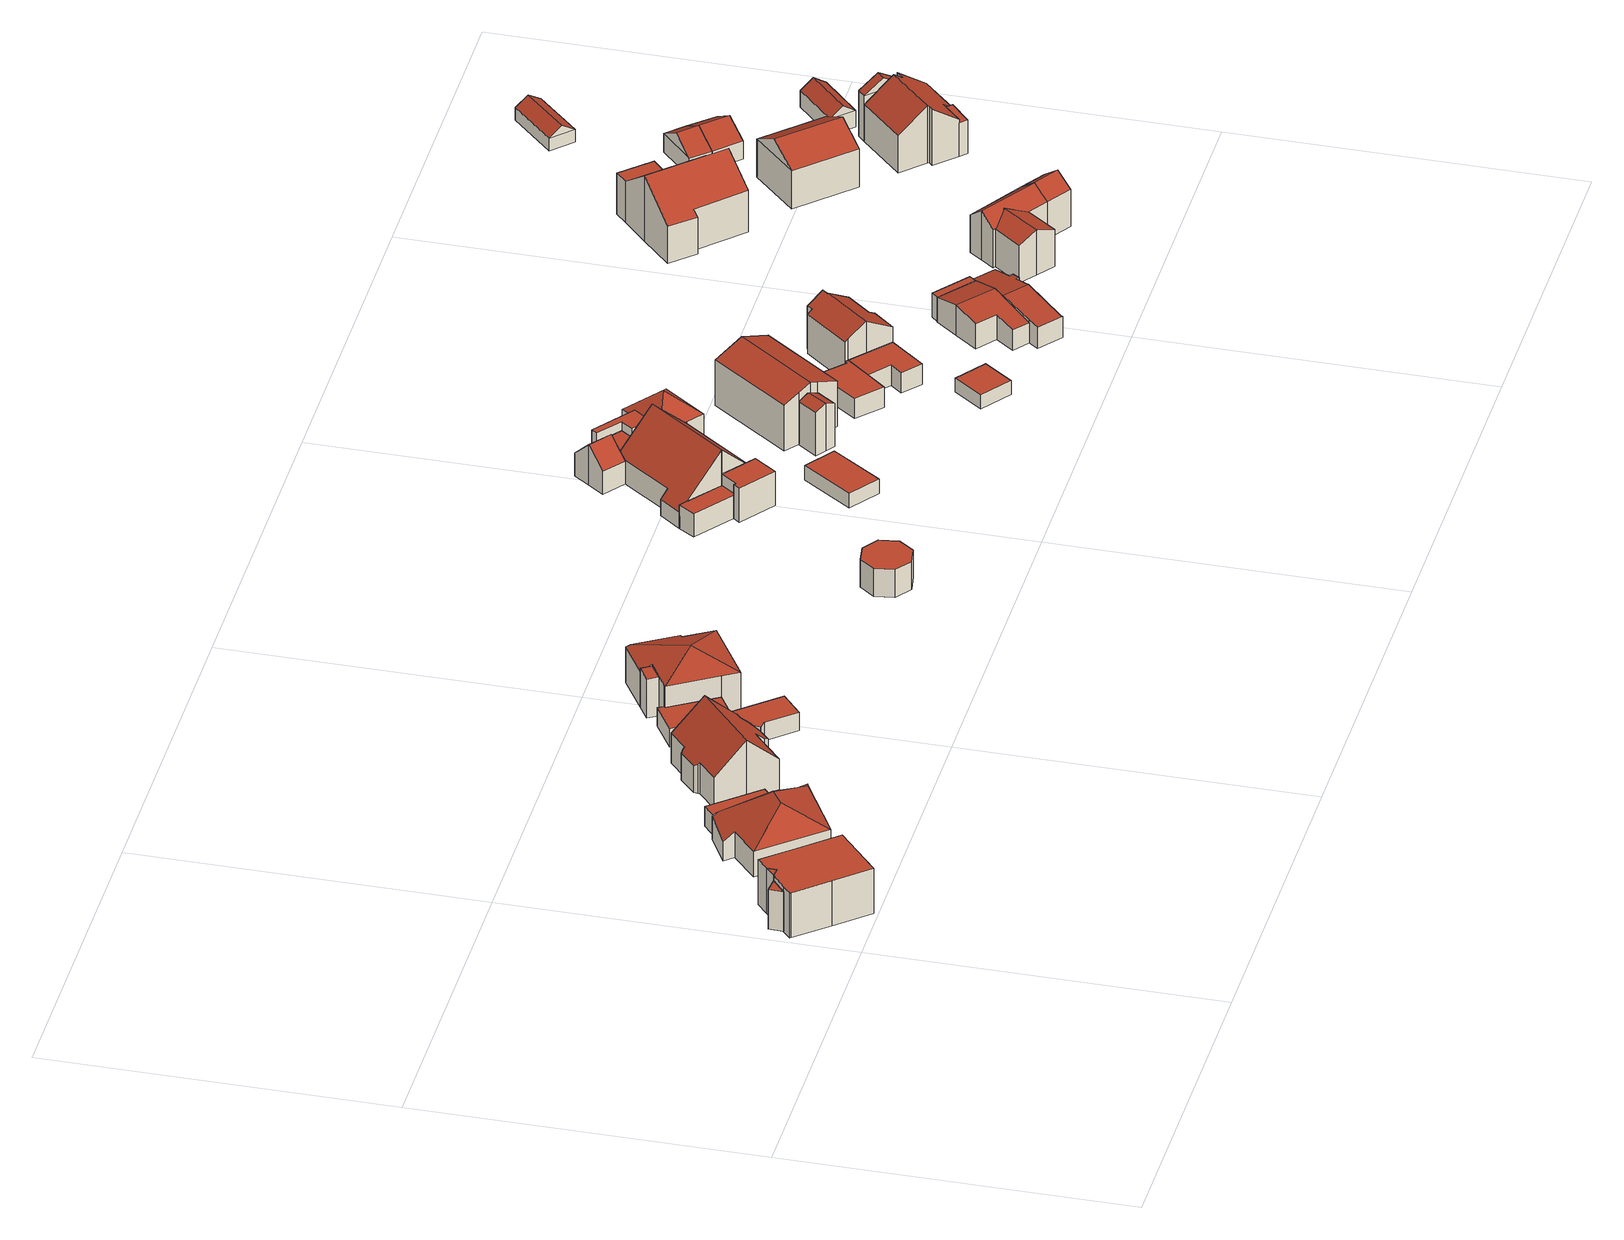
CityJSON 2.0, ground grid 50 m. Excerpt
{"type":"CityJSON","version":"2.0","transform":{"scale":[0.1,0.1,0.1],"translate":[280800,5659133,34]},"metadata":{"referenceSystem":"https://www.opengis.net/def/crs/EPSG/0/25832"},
"CityObjects":{
"building1":{"type":"Building","attributes":{"Geometrietyp2DReferenz":"3000","Gemeindeschluessel":"05370024","function":"31001_1010","roofType":"1000","measuredHeight":6.17,"storeysAboveGround":1},"address":[{"country":"Germany","locality":"Selfkant","thoroughfareNumber":"2g","thoroughfareName":"Engelbertstraße"}],"geometry":[{"type":"Solid","lod":"2","boundaries":[[[[0,1,2,3]],[[4,5,1,0]],[[3,2,5,4]],[[0,3,4]],[[1,5,2]]]],"semantics":{"surfaces":[{"type":"WallSurface"},{"type":"RoofSurface"},{"type":"GroundSurface"}],"values":[[0,0,0,1,2]]}}]},
"building2":{"type":"Building","attributes":{"Gemeindeschluessel":"05370024","Geometrietyp2DReferenz":"3000","function":"31001_1010"},"address":[{"country":"Germany","locality":"Selfkant","thoroughfareNumber":"2g","thoroughfareName":"Engelbertstraße"}],"children":["building2-1","building2-2"]},
"building2-1":{"type":"BuildingPart","attributes":{"roofType":"9999","measuredHeight":7.13,"storeysAboveGround":2},"parents":["building2"],"geometry":[{"type":"Solid","lod":"2","boundaries":[[[[6,7,8,9,10,11,12,13,14,15,16,17]],[[15,18,19,16]],[[14,20,18,15]],[[13,21,20,14]],[[12,22,21,13]],[[9,23,24,10]],[[8,25,23,9]],[[7,26,25,8]],[[6,27,26,7]],[[17,28,27,6]],[[16,19,28,17]],[[12,11,29,22]],[[11,10,24,29]],[[18,20,21,22,29,24,23,25,26,27,28,19]]]],"semantics":{"surfaces":[{"type":"RoofSurface"},{"type":"WallSurface"},{"type":"GroundSurface"}],"values":[[0,1,1,1,1,1,1,1,1,1,1,1,1,2]]}}]},
"building2-2":{"type":"BuildingPart","attributes":{"roofType":"1000","measuredHeight":7.09,"storeysAboveGround":2},"address":[{"country":"Germany","locality":"Selfkant","thoroughfareNumber":"2g","thoroughfareName":"Engelbertstraße"}],"parents":["building2"],"geometry":[{"type":"Solid","lod":"2","boundaries":[[[[10,24,22,12]],[[11,10,12]],[[29,22,24]],[[11,29,24,10]],[[12,22,29,11]]]],"semantics":{"surfaces":[{"type":"WallSurface"},{"type":"RoofSurface"},{"type":"GroundSurface"},{"type":"ClosureSurface"}],"values":[[0,1,2,3,3]]}}]},
"building3":{"type":"Building","attributes":{"Geometrietyp2DReferenz":"3000","Gemeindeschluessel":"05370024","function":"31001_2463","roofType":"1000","measuredHeight":3.01},"address":[{"country":"Germany","locality":"Selfkant","thoroughfareNumber":"2g","thoroughfareName":"Engelbertstraße"}],"geometry":[{"type":"Solid","lod":"2","boundaries":[[[[30,31,32,33]],[[34,35,31,30]],[[36,27,35,34]],[[37,26,27,36]],[[38,25,26,37]],[[33,32,25,38]],[[37,36,34,30,33,38]],[[31,35,27,26,25,32]]]],"semantics":{"surfaces":[{"type":"WallSurface"},{"type":"RoofSurface"},{"type":"GroundSurface"}],"values":[[0,0,0,0,0,0,1,2]]}}]},
"building4":{"type":"Building","attributes":{"Geometrietyp2DReferenz":"3000","Gemeindeschluessel":"05370024","function":"31001_1010","roofType":"3200","measuredHeight":7.6},"address":[{"country":"Germany","locality":"Selfkant","thoroughfareNumber":"2f","thoroughfareName":"Engelbertstraße"}],"geometry":[{"type":"Solid","lod":"2","boundaries":[[[[39,40,41,42]],[[43,44,40,39]],[[45,46,44,43]],[[47,48,46,45]],[[49,50,48,47]],[[51,52,50,49]],[[53,54,52,51]],[[55,56,54,53]],[[57,58,56,55]],[[42,41,58,57]],[[59,57,55,60]],[[55,53,51,49,47,60]],[[60,47,45,43,39,42,59]],[[42,57,59]],[[40,44,46,48,50,52,54,56,58,41]]]],"semantics":{"surfaces":[{"type":"WallSurface"},{"type":"RoofSurface"},{"type":"GroundSurface"}],"values":[[0,0,0,0,0,0,0,0,0,0,1,1,1,1,2]]}}]},
"building5":{"type":"Building","attributes":{"Geometrietyp2DReferenz":"3000","Gemeindeschluessel":"05370024","function":"31001_2463","roofType":"1000","measuredHeight":3.06},"address":[{"country":"Germany","locality":"Selfkant","thoroughfareNumber":"2f","thoroughfareName":"Engelbertstraße"}],"geometry":[{"type":"Solid","lod":"2","boundaries":[[[[61,62,63,64]],[[65,66,62,61]],[[67,68,66,65]],[[69,70,68,67]],[[64,63,70,69]],[[67,65,61,64,69]],[[62,66,68,70,63]]]],"semantics":{"surfaces":[{"type":"WallSurface"},{"type":"RoofSurface"},{"type":"GroundSurface"}],"values":[[0,0,0,0,0,1,2]]}}]},
"building6":{"type":"Building","attributes":{"Geometrietyp2DReferenz":"3000","Gemeindeschluessel":"05370024","function":"31001_1010","roofType":"3100","measuredHeight":9.23},"address":[{"country":"Germany","locality":"Selfkant","thoroughfareNumber":"2e","thoroughfareName":"Engelbertstraße"}],"geometry":[{"type":"Solid","lod":"2","boundaries":[[[[71,72,73,74]],[[75,76,72,71]],[[77,78,76,75]],[[79,80,78,77]],[[81,82,80,79]],[[83,84,82,81]],[[85,86,84,83]],[[87,88,86,85]],[[89,90,88,87]],[[91,92,90,89]],[[93,94,92,91]],[[95,96,94,93]],[[97,98,96,95]],[[99,100,98,97]],[[101,102,100,99]],[[103,104,102,101]],[[105,106,104,103]],[[107,108,106,105]],[[109,110,108,107]],[[74,73,110,109]],[[89,87,85,83,81,79,77,75,71,91]],[[74,109,107,105,103,101,99,97,95,93,91,71]],[[72,76,78,80,82,84,86,88,90,92,94,96,98,100,102,104,106,108,110,73]]]],"semantics":{"surfaces":[{"type":"WallSurface"},{"type":"RoofSurface"},{"type":"GroundSurface"}],"values":[[0,0,0,0,0,0,0,0,0,0,0,0,0,0,0,0,0,0,0,0,1,1,2]]}}]},
"building7":{"type":"Building","attributes":{"Geometrietyp2DReferenz":"3000","Gemeindeschluessel":"05370024","function":"31001_2463","roofType":"1000","measuredHeight":2.9},"address":[{"country":"Germany","locality":"Selfkant","thoroughfareNumber":"2e","thoroughfareName":"Engelbertstraße"}],"geometry":[{"type":"Solid","lod":"2","boundaries":[[[[111,112,113,114]],[[115,116,112,111]],[[117,118,116,115]],[[119,120,118,117]],[[121,122,120,119]],[[123,124,122,121]],[[125,126,124,123]],[[127,128,126,125]],[[129,130,128,127]],[[114,113,130,129]],[[127,125,123,121,119,117,115,111,114,129]],[[112,116,118,120,122,124,126,128,130,113]]]],"semantics":{"surfaces":[{"type":"WallSurface"},{"type":"RoofSurface"},{"type":"GroundSurface"}],"values":[[0,0,0,0,0,0,0,0,0,0,1,2]]}}]},
"building8":{"type":"Building","attributes":{"Geometrietyp2DReferenz":"3000","Gemeindeschluessel":"05370024","function":"31001_2463","roofType":"1000","measuredHeight":2.9},"address":[{"country":"Germany","locality":"Selfkant","thoroughfareNumber":"2d","thoroughfareName":"Engelbertstraße"}],"geometry":[{"type":"Solid","lod":"2","boundaries":[[[[131,132,133,134]],[[135,136,132,131]],[[137,138,136,135]],[[139,140,138,137]],[[141,142,140,139]],[[134,133,142,141]],[[139,137,135,131,134,141]],[[132,136,138,140,142,133]]]],"semantics":{"surfaces":[{"type":"WallSurface"},{"type":"RoofSurface"},{"type":"GroundSurface"}],"values":[[0,0,0,0,0,0,1,2]]}}]},
"building9":{"type":"Building","attributes":{"Geometrietyp2DReferenz":"3000","Gemeindeschluessel":"05370024","function":"51009_1610","roofType":"1000","measuredHeight":6.1},"geometry":[{"type":"Solid","lod":"2","boundaries":[[[[143,144,145,146]],[[147,148,144,143]],[[149,150,148,147]],[[146,145,150,149]],[[147,143,146,149]],[[144,148,150,145]]]],"semantics":{"surfaces":[{"type":"WallSurface"},{"type":"RoofSurface"},{"type":"GroundSurface"}],"values":[[0,0,0,0,1,2]]}}]},
"building10":{"type":"Building","attributes":{"Geometrietyp2DReferenz":"3000","Gemeindeschluessel":"05370024","function":"31001_1010","roofType":"3500","measuredHeight":8.32,"storeysAboveGround":2},"address":[{"country":"Germany","locality":"Selfkant","thoroughfareNumber":"2d","thoroughfareName":"Engelbertstraße"}],"geometry":[{"type":"Solid","lod":"2","boundaries":[[[[151,152,153,154]],[[155,156,152,151]],[[157,148,156,155]],[[158,144,148,157]],[[159,145,144,158]],[[160,161,145,159]],[[162,163,161,160]],[[164,165,163,162]],[[166,167,165,164]],[[168,169,167,166]],[[170,171,169,168]],[[154,153,171,170]],[[168,166,164,162,172]],[[162,160,159,158,157,155,151,172]],[[151,154,170,172]],[[170,168,172]],[[152,156,148,144,145,161,163,165,167,169,171,153]]]],"semantics":{"surfaces":[{"type":"WallSurface"},{"type":"RoofSurface"},{"type":"GroundSurface"}],"values":[[0,0,0,0,0,0,0,0,0,0,0,0,1,1,1,1,2]]}}]},
"building11":{"type":"Building","attributes":{"Geometrietyp2DReferenz":"3000","Gemeindeschluessel":"05370024","function":"31001_1313","roofType":"1000","measuredHeight":4.45,"storeysAboveGround":1},"address":[{"country":"Germany","locality":"Selfkant","thoroughfareNumber":"2b","thoroughfareName":"Engelbertstraße"}],"geometry":[{"type":"Solid","lod":"2","boundaries":[[[[173,174,175,176]],[[177,178,174,173]],[[179,180,178,177]],[[181,182,180,179]],[[183,184,182,181]],[[185,186,184,183]],[[187,188,186,185]],[[176,175,188,187]],[[185,183,181,179,177,173,176,187]],[[174,178,180,182,184,186,188,175]]]],"semantics":{"surfaces":[{"type":"WallSurface"},{"type":"RoofSurface"},{"type":"GroundSurface"}],"values":[[0,0,0,0,0,0,0,0,1,2]]}}]},
"building12":{"type":"Building","attributes":{"Geometrietyp2DReferenz":"3000","Gemeindeschluessel":"05370024","function":"51009_1610","roofType":"1000","measuredHeight":5.31},"geometry":[{"type":"Solid","lod":"2","boundaries":[[[[189,190,191,192]],[[193,194,190,189]],[[195,196,194,193]],[[197,198,196,195]],[[199,200,198,197]],[[192,191,200,199]],[[197,195,193,189,192,199]],[[190,194,196,198,200,191]]]],"semantics":{"surfaces":[{"type":"WallSurface"},{"type":"RoofSurface"},{"type":"GroundSurface"}],"values":[[0,0,0,0,0,0,1,2]]}}]},
"building13":{"type":"Building","attributes":{"Geometrietyp2DReferenz":"3000","Gemeindeschluessel":"05370024","function":"31001_2463","roofType":"1000","measuredHeight":2.3},"address":[{"country":"Germany","locality":"Selfkant","thoroughfareNumber":"2a","thoroughfareName":"Engelbertstraße"}],"geometry":[{"type":"Solid","lod":"2","boundaries":[[[[201,202,203,204]],[[205,206,202,201]],[[207,208,206,205]],[[204,203,208,207]],[[205,201,204,207]],[[202,206,208,203]]]],"semantics":{"surfaces":[{"type":"WallSurface"},{"type":"RoofSurface"},{"type":"GroundSurface"}],"values":[[0,0,0,0,1,2]]}}]},
"building14":{"type":"Building","attributes":{"Gemeindeschluessel":"05370024","Geometrietyp2DReferenz":"3000","function":"31001_1010"},"address":[{"country":"Germany","locality":"Selfkant","thoroughfareNumber":"2b","thoroughfareName":"Engelbertstraße"}],"children":["building14-1","building14-2","building14-3","building14-4"]},
"building14-1":{"type":"BuildingPart","attributes":{"roofType":"3100","measuredHeight":9.29,"storeysAboveGround":1},"parents":["building14"],"geometry":[{"type":"MultiSurface","lod":"2","boundaries":[[[209,210,200,211]],[[212,213,214,215]],[[216,217,213,212]],[[218,219,217,216]],[[220,221,222,223]],[[224,191,221,220]],[[211,200,191,224]],[[225,218,216,212,215,209,226]],[[211,224,220,223,226,209]],[[210,214,213,217,219,227,228,222,221,191,200]],[[209,229,230]],[[230,229,215,214,210]],[[231,218,225,227,219]],[[226,232,225]],[[232,228,227,225]],[[226,223,233,232]],[[228,232,233,222]]],"semantics":{"surfaces":[{"type":"WallSurface"},{"type":"RoofSurface"},{"type":"GroundSurface"},{"type":"ClosureSurface"}],"values":[0,0,0,0,0,0,0,1,1,2,0,3,3,0,3,0,3]}}]},
"building14-2":{"type":"BuildingPart","attributes":{"roofType":"1000","measuredHeight":3.64,"storeysAboveGround":1},"parents":["building14"],"geometry":[{"type":"MultiSurface","lod":"2","boundaries":[[[234,235,236,237]],[[238,239,235,234]],[[240,241,239,238]],[[233,222,241,240]],[[240,238,234,237,225,233]],[[236,235,239,241,222,227]],[[242,237,243]],[[244,242,243,236,245]],[[225,244,245,227]],[[232,225,227,228]],[[233,232,228,222]]],"semantics":{"surfaces":[{"type":"WallSurface"},{"type":"RoofSurface"},{"type":"GroundSurface"},{"type":"ClosureSurface"}],"values":[0,0,0,0,1,2,0,3,3,3,3]}}]},
"building14-3":{"type":"BuildingPart","attributes":{"roofType":"1000","measuredHeight":3.64,"storeysAboveGround":1},"parents":["building14"],"geometry":[{"type":"MultiSurface","lod":"2","boundaries":[[[246,214,247,248]],[[249,198,200,250]],[[251,196,198,249]],[[248,247,196,251]],[[249,250,246,248,251]],[[214,200,198,196,247]],[[246,229,215]],[[230,250,200,210]],[[215,229,230,210,214]]],"semantics":{"surfaces":[{"type":"WallSurface"},{"type":"RoofSurface"},{"type":"GroundSurface"},{"type":"ClosureSurface"}],"values":[0,0,0,0,1,2,0,0,3]}}]},
"building14-4":{"type":"BuildingPart","attributes":{"roofType":"3100","measuredHeight":6.34,"storeysAboveGround":1},"parents":["building14"],"geometry":[{"type":"MultiSurface","lod":"2","boundaries":[[[252,253,219,231]],[[254,255,253,252]],[[256,257,255,254]],[[243,236,257,256]],[[243,256,254,258]],[[252,231,259,258,254]],[[253,255,257,236,245,227,219]],[[258,244,242]],[[242,244,245,236,243]],[[258,259,225,244]],[[245,244,225,227]],[[259,218,225]],[[225,218,231,219,227]]],"semantics":{"surfaces":[{"type":"WallSurface"},{"type":"RoofSurface"},{"type":"GroundSurface"},{"type":"ClosureSurface"}],"values":[0,0,0,0,1,1,2,0,3,0,3,0,3]}}]},
"building15":{"type":"Building","attributes":{"Geometrietyp2DReferenz":"3000","Gemeindeschluessel":"05370024","function":"51009_1610","roofType":"9999","measuredHeight":5.08},"geometry":[{"type":"Solid","lod":"2","boundaries":[[[[260,261,262,263,264,265]],[[263,241,266,264]],[[262,239,241,263]],[[261,235,239,262]],[[260,236,235,261]],[[265,267,236,260]],[[264,266,267,265]],[[241,239,235,236,267,266]]]],"semantics":{"surfaces":[{"type":"RoofSurface"},{"type":"WallSurface"},{"type":"GroundSurface"}],"values":[[0,1,1,1,1,1,1,2]]}}]},
"building16":{"type":"Building","attributes":{"Geometrietyp2DReferenz":"3000","Gemeindeschluessel":"05370024","function":"31001_2463","roofType":"3500","measuredHeight":7.23},"address":[{"country":"Germany","locality":"Selfkant","thoroughfareNumber":"2b","thoroughfareName":"Engelbertstraße"}],"geometry":[{"type":"Solid","lod":"2","boundaries":[[[[268,269,270,271]],[[272,273,269,268]],[[274,275,273,272]],[[276,277,275,274]],[[278,279,277,276]],[[280,281,279,278]],[[271,270,281,280]],[[276,274,272,268,282]],[[268,271,280,282]],[[280,278,282]],[[278,276,282]],[[269,273,275,277,279,281,270]]]],"semantics":{"surfaces":[{"type":"WallSurface"},{"type":"RoofSurface"},{"type":"GroundSurface"}],"values":[[0,0,0,0,0,0,0,1,1,1,1,2]]}}]},
"building17":{"type":"Building","attributes":{"Gemeindeschluessel":"05370024","Geometrietyp2DReferenz":"3000","function":"31001_1010"},"address":[{"country":"Germany","locality":"Selfkant","thoroughfareNumber":"2a","thoroughfareName":"Engelbertstraße"}],"children":["building17-1","building17-2"]},
"building17-1":{"type":"BuildingPart","attributes":{"roofType":"3100","measuredHeight":8.96},"parents":["building17"],"geometry":[{"type":"MultiSurface","lod":"2","boundaries":[[[283,284,285,286]],[[287,288,284,283]],[[289,290,288,287]],[[291,292,290,289]],[[293,294,292,291]],[[286,285,295,296]],[[283,286,296,297,287]],[[293,291,289,287,297]],[[284,288,290,292,294,298,295,285]],[[293,297,299,300]],[[299,298,294,300]],[[297,296,301,302,299]],[[295,303,302,301]],[[299,302,303,298]]],"semantics":{"surfaces":[{"type":"WallSurface"},{"type":"RoofSurface"},{"type":"GroundSurface"},{"type":"ClosureSurface"}],"values":[0,0,0,0,0,0,1,1,2,0,3,0,3,3]}}]},
"building17-2":{"type":"BuildingPart","attributes":{"roofType":"3100","measuredHeight":7.5},"parents":["building17"],"geometry":[{"type":"MultiSurface","lod":"2","boundaries":[[[304,305,306,307]],[[301,295,305,304]],[[308,309,294,300]],[[307,306,309,308]],[[301,304,307,302]],[[308,300,302,307]],[[305,295,303,294,309,306]],[[301,302,303,295]],[[299,300,294,298]],[[302,299,298,303]]],"semantics":{"surfaces":[{"type":"WallSurface"},{"type":"RoofSurface"},{"type":"GroundSurface"},{"type":"ClosureSurface"}],"values":[0,0,0,0,1,1,2,3,3,3]}}]},
"building18":{"type":"Building","attributes":{"Geometrietyp2DReferenz":"3000","Gemeindeschluessel":"05370024","function":"31001_2463","roofType":"1000","measuredHeight":3.19},"address":[{"country":"Germany","locality":"Selfkant","thoroughfareNumber":"2","thoroughfareName":"Engelbertstraße"}],"geometry":[{"type":"Solid","lod":"2","boundaries":[[[[310,311,312,313]],[[314,315,311,310]],[[316,317,315,314]],[[318,319,317,316]],[[320,321,319,318]],[[322,323,321,320]],[[313,312,323,322]],[[320,318,316,314,310,313,322]],[[311,315,317,319,321,323,312]]]],"semantics":{"surfaces":[{"type":"WallSurface"},{"type":"RoofSurface"},{"type":"GroundSurface"}],"values":[[0,0,0,0,0,0,0,1,2]]}}]},
"building19":{"type":"Building","attributes":{"Geometrietyp2DReferenz":"3000","Gemeindeschluessel":"05370024","function":"31001_2463","roofType":"1000","measuredHeight":2.19},"address":[{"country":"Germany","locality":"Selfkant","thoroughfareNumber":"2","thoroughfareName":"Engelbertstraße"}],"geometry":[{"type":"Solid","lod":"2","boundaries":[[[[324,325,326,327]],[[328,329,325,324]],[[330,331,329,328]],[[327,326,331,330]],[[328,324,327,330]],[[325,329,331,326]]]],"semantics":{"surfaces":[{"type":"WallSurface"},{"type":"RoofSurface"},{"type":"GroundSurface"}],"values":[[0,0,0,0,1,2]]}}]},
"building20":{"type":"Building","attributes":{"Geometrietyp2DReferenz":"3000","Gemeindeschluessel":"05370024","function":"31001_1010","roofType":"1000","measuredHeight":3.2},"address":[{"country":"Germany","locality":"Selfkant","thoroughfareNumber":"2","thoroughfareName":"Engelbertstraße"}],"geometry":[{"type":"Solid","lod":"2","boundaries":[[[[332,333,321,320]],[[334,335,333,332]],[[336,337,335,334]],[[338,339,337,336]],[[322,323,339,338]],[[320,321,323,322]],[[338,336,334,332,320,322]],[[333,335,337,339,323,321]]]],"semantics":{"surfaces":[{"type":"WallSurface"},{"type":"RoofSurface"},{"type":"GroundSurface"}],"values":[[0,0,0,0,0,0,1,2]]}}]},
"building21":{"type":"Building","attributes":{"Geometrietyp2DReferenz":"3000","Gemeindeschluessel":"05370024","function":"31001_1010","roofType":"3100","measuredHeight":8.21},"address":[{"country":"Germany","locality":"Selfkant","thoroughfareNumber":"2","thoroughfareName":"Engelbertstraße"}],"geometry":[{"type":"Solid","lod":"2","boundaries":[[[[340,321,341,342]],[[343,319,321,340]],[[344,345,319,343]],[[346,347,345,344]],[[348,349,347,346]],[[350,351,349,348]],[[352,353,351,350]],[[354,355,353,352]],[[356,357,355,354]],[[358,359,357,356]],[[360,361,359,358]],[[362,333,361,360]],[[342,341,333,362]],[[352,350,348,346,344,343,340,342,354]],[[362,360,358,356,354,342]],[[321,319,345,347,349,351,353,355,357,359,361,333,341]]]],"semantics":{"surfaces":[{"type":"WallSurface"},{"type":"RoofSurface"},{"type":"GroundSurface"}],"values":[[0,0,0,0,0,0,0,0,0,0,0,0,0,1,1,2]]}}]},
"building22":{"type":"Building","attributes":{"Gemeindeschluessel":"05370024","Geometrietyp2DReferenz":"3000","function":"31001_1010"},"address":[{"country":"Germany","locality":"Selfkant","thoroughfareNumber":"4","thoroughfareName":"Engelbertstraße"}],"children":["building22-1","building22-2"]},
"building22-1":{"type":"BuildingPart","attributes":{"roofType":"3100","measuredHeight":4.78},"parents":["building22"],"geometry":[{"type":"MultiSurface","lod":"2","boundaries":[[[363,364,365,366]],[[367,368,364,363]],[[369,370,368,367]],[[371,372,370,369]],[[373,374,372,371]],[[375,376,374,373]],[[369,367,363,366,377,371]],[[375,373,371,377]],[[365,364,368,370,372,374,376,378]],[[377,379,380]],[[381,366,365,382]],[[380,379,381,382,378]],[[375,377,380,383]],[[376,383,380,378]]],"semantics":{"surfaces":[{"type":"WallSurface"},{"type":"RoofSurface"},{"type":"GroundSurface"},{"type":"ClosureSurface"}],"values":[0,0,0,0,0,0,1,1,2,0,3,3,0,3]}}]},
"building22-2":{"type":"BuildingPart","attributes":{"roofType":"3100","measuredHeight":4.65},"parents":["building22"],"geometry":[{"type":"MultiSurface","lod":"2","boundaries":[[[384,385,376,383]],[[386,387,385,384]],[[388,389,387,386]],[[390,391,389,388]],[[392,393,391,390]],[[394,395,393,392]],[[396,397,395,394]],[[398,399,397,396]],[[400,401,399,398]],[[402,403,401,400]],[[404,365,403,402]],[[404,402,400,398,396,405]],[[394,392,390,388,386,384,383,405,396]],[[382,376,385,387,389,391,393,395,397,399,401,403,365]],[[404,405,381,366]],[[366,381,382,365]],[[405,379,381]],[[381,379,380,378,382]],[[380,383,376,378]]],"semantics":{"surfaces":[{"type":"WallSurface"},{"type":"RoofSurface"},{"type":"GroundSurface"},{"type":"ClosureSurface"}],"values":[0,0,0,0,0,0,0,0,0,0,0,1,1,2,0,3,0,3,3]}}]},
"building23":{"type":"Building","attributes":{"Geometrietyp2DReferenz":"3000","Gemeindeschluessel":"05370024","function":"51009_1610","roofType":"1000","measuredHeight":3.83},"geometry":[{"type":"Solid","lod":"2","boundaries":[[[[375,406,407,408]],[[373,409,406,375]],[[410,411,409,373]],[[408,407,411,410]],[[373,375,408,410]],[[406,409,411,407]]]],"semantics":{"surfaces":[{"type":"WallSurface"},{"type":"RoofSurface"},{"type":"GroundSurface"}],"values":[[0,0,0,0,1,2]]}}]},
"building24":{"type":"Building","attributes":{"Gemeindeschluessel":"05370024","Geometrietyp2DReferenz":"3000","function":"31001_1010"},"address":[{"country":"Germany","locality":"Selfkant","thoroughfareNumber":"6","thoroughfareName":"Engelbertstraße"}],"children":["building24-1","building24-2","building24-3"]},
"building24-1":{"type":"BuildingPart","attributes":{"roofType":"3100","measuredHeight":7.75},"parents":["building24"],"geometry":[{"type":"Solid","lod":"2","boundaries":[[[[412,413,414,415]],[[416,417,413,412]],[[418,419,417,416]],[[420,421,419,418]],[[422,423,424,425]],[[412,415,422,425,426,416]],[[420,418,416,426]],[[413,417,419,421,427,424,423,414]],[[428,427,421,420]],[[426,428,420]],[[424,427,428,425]],[[426,425,428]],[[415,414,423,422]]]],"semantics":{"surfaces":[{"type":"WallSurface"},{"type":"RoofSurface"},{"type":"GroundSurface"},{"type":"ClosureSurface"}],"values":[[0,0,0,0,0,1,1,2,3,3,3,3,3]]}}]},
"building24-2":{"type":"BuildingPart","attributes":{"roofType":"5000","measuredHeight":7.09},"parents":["building24"],"geometry":[{"type":"Solid","lod":"2","boundaries":[[[[429,430,431,432]],[[433,434,430,429]],[[415,414,434,433]],[[432,431,423,422]],[[429,432,422,435]],[[422,415,435]],[[415,433,429,435]],[[430,434,414,423,431]],[[422,423,414,415]]]],"semantics":{"surfaces":[{"type":"WallSurface"},{"type":"RoofSurface"},{"type":"GroundSurface"},{"type":"ClosureSurface"}],"values":[[0,0,0,0,1,1,1,2,3]]}}]},
"building24-3":{"type":"BuildingPart","attributes":{"roofType":"3100","measuredHeight":7.79},"address":[{"country":"Germany","locality":"Selfkant","thoroughfareNumber":"6","thoroughfareName":"Engelbertstraße"}],"parents":["building24"],"geometry":[{"type":"Solid","lod":"2","boundaries":[[[[436,437,421,420]],[[438,439,437,436]],[[425,424,439,438]],[[436,440,438]],[[420,441,440,436]],[[438,440,441,425]],[[437,439,424,421]],[[427,421,424]],[[428,420,421,427]],[[425,428,427,424]],[[420,426,425,441]],[[428,426,420]],[[425,426,428]]]],"semantics":{"surfaces":[{"type":"WallSurface"},{"type":"RoofSurface"},{"type":"GroundSurface"},{"type":"ClosureSurface"}],"values":[[0,0,0,0,1,1,2,0,3,3,0,3,3]]}}]},
"building25":{"type":"Building","attributes":{"Gemeindeschluessel":"05370024","Geometrietyp2DReferenz":"3000","function":"31001_1010"},"address":[{"country":"Germany","locality":"Selfkant","thoroughfareNumber":"1a","thoroughfareName":"Engelbertstraße"}],"children":["building25-1","building25-2"]},
"building25-1":{"type":"BuildingPart","attributes":{"roofType":"3100","measuredHeight":10.38},"parents":["building25"],"geometry":[{"type":"Solid","lod":"2","boundaries":[[[[442,443,444,445]],[[446,447,443,442]],[[448,449,447,446]],[[450,451,449,448]],[[452,453,451,450]],[[454,455,453,452]],[[456,457,458,459]],[[460,461,457,456]],[[462,463,461,460]],[[445,444,463,462]],[[462,460,456,459,454,452,445]],[[450,448,446,442,445,452]],[[443,447,449,451,453,455,458,457,461,463,444]],[[459,458,455,454]]]],"semantics":{"surfaces":[{"type":"WallSurface"},{"type":"RoofSurface"},{"type":"GroundSurface"},{"type":"ClosureSurface"}],"values":[[0,0,0,0,0,0,0,0,0,0,1,1,2,3]]}}]},
"building25-2":{"type":"BuildingPart","attributes":{"roofType":"1000","measuredHeight":6.53},"parents":["building25"],"geometry":[{"type":"Solid","lod":"2","boundaries":[[[[464,465,455,454]],[[466,467,465,464]],[[459,458,467,466]],[[466,464,454,459]],[[465,467,458,455]],[[454,455,458,459]]]],"semantics":{"surfaces":[{"type":"WallSurface"},{"type":"RoofSurface"},{"type":"GroundSurface"},{"type":"ClosureSurface"}],"values":[[0,0,0,1,2,3]]}}]},
"building26":{"type":"Building","attributes":{"Geometrietyp2DReferenz":"3000","Gemeindeschluessel":"05370024","function":"51009_1610","roofType":"1000","measuredHeight":3.74},"geometry":[{"type":"Solid","lod":"2","boundaries":[[[[468,469,470,471]],[[472,473,469,468]],[[474,475,473,472]],[[471,470,475,474]],[[472,468,471,474]],[[469,473,475,470]]]],"semantics":{"surfaces":[{"type":"WallSurface"},{"type":"RoofSurface"},{"type":"GroundSurface"}],"values":[[0,0,0,0,1,2]]}}]},
"building27":{"type":"Building","attributes":{"Geometrietyp2DReferenz":"3000","Gemeindeschluessel":"05370024","function":"31001_1010","roofType":"3100","measuredHeight":8.55},"address":[{"country":"Germany","locality":"Selfkant","thoroughfareNumber":"3","thoroughfareName":"Engelbertstraße"}],"geometry":[{"type":"Solid","lod":"2","boundaries":[[[[476,477,478,479]],[[480,481,477,476]],[[482,483,481,480]],[[479,478,483,482]],[[476,484,480]],[[482,485,479]],[[479,485,484,476]],[[480,484,485,482]],[[477,481,483,478]]]],"semantics":{"surfaces":[{"type":"WallSurface"},{"type":"RoofSurface"},{"type":"GroundSurface"}],"values":[[0,0,0,0,0,0,1,1,2]]}}]},
"building28":{"type":"Building","attributes":{"Geometrietyp2DReferenz":"3000","Gemeindeschluessel":"05370024","function":"31001_2463","roofType":"3100","measuredHeight":4.97},"address":[{"country":"Germany","locality":"Selfkant","thoroughfareNumber":"1a","thoroughfareName":"Engelbertstraße"}],"geometry":[{"type":"Solid","lod":"2","boundaries":[[[[486,487,488,489]],[[490,491,487,486]],[[492,493,491,490]],[[489,488,493,492]],[[486,494,490]],[[492,495,489]],[[489,495,494,486]],[[490,494,495,492]],[[487,491,493,488]]]],"semantics":{"surfaces":[{"type":"WallSurface"},{"type":"RoofSurface"},{"type":"GroundSurface"}],"values":[[0,0,0,0,0,0,1,1,2]]}}]},
"building29":{"type":"Building","attributes":{"Geometrietyp2DReferenz":"3000","Gemeindeschluessel":"05370024","function":"51009_1610","roofType":"1000","measuredHeight":5.3},"geometry":[{"type":"Solid","lod":"2","boundaries":[[[[496,497,498,499]],[[500,501,497,496]],[[502,503,501,500]],[[499,498,503,502]],[[500,496,499,502]],[[497,501,503,498]]]],"semantics":{"surfaces":[{"type":"WallSurface"},{"type":"RoofSurface"},{"type":"GroundSurface"}],"values":[[0,0,0,0,1,2]]}}]},
"building30":{"type":"Building","attributes":{"Geometrietyp2DReferenz":"3000","Gemeindeschluessel":"05370024","function":"31001_2463","roofType":"3100","measuredHeight":4.89},"address":[{"country":"Germany","locality":"Selfkant","thoroughfareNumber":"3","thoroughfareName":"Engelbertstraße"}],"geometry":[{"type":"Solid","lod":"2","boundaries":[[[[504,505,506,486]],[[507,508,505,504]],[[490,509,508,507]],[[486,506,509,490]],[[504,510,507]],[[490,494,486]],[[486,494,510,504]],[[507,510,494,490]],[[505,508,509,506]]]],"semantics":{"surfaces":[{"type":"WallSurface"},{"type":"RoofSurface"},{"type":"GroundSurface"}],"values":[[0,0,0,0,0,0,1,1,2]]}}]},
"building31":{"type":"Building","attributes":{"Geometrietyp2DReferenz":"3000","Gemeindeschluessel":"05370024","function":"31001_1010","roofType":"3100","measuredHeight":9.08},"address":[{"country":"Germany","locality":"Selfkant","thoroughfareNumber":"5","thoroughfareName":"Engelbertstraße"}],"geometry":[{"type":"Solid","lod":"2","boundaries":[[[[511,498,497,512]],[[513,503,498,511]],[[514,515,503,513]],[[516,517,515,514]],[[518,519,517,516]],[[520,521,519,518]],[[522,523,521,520]],[[524,525,523,522]],[[526,527,525,524]],[[528,529,527,526]],[[530,531,529,528]],[[512,497,531,530]],[[516,514,513,511,512,530,528,526,524,518]],[[522,520,518,524]],[[498,503,515,517,519,521,523,525,527,529,531,497]]]],"semantics":{"surfaces":[{"type":"WallSurface"},{"type":"RoofSurface"},{"type":"GroundSurface"}],"values":[[0,0,0,0,0,0,0,0,0,0,0,0,1,1,2]]}}]},
"building32":{"type":"Building","attributes":{"Geometrietyp2DReferenz":"3000","Gemeindeschluessel":"05370024","function":"51009_1610","roofType":"3100","measuredHeight":8.96},"geometry":[{"type":"Solid","lod":"2","boundaries":[[[[532,527,529,533]],[[534,523,527,532]],[[535,536,523,534]],[[533,529,536,535]],[[532,537,534]],[[535,538,533]],[[533,538,537,532]],[[534,537,538,535]],[[527,523,536,529]]]],"semantics":{"surfaces":[{"type":"WallSurface"},{"type":"RoofSurface"},{"type":"GroundSurface"}],"values":[[0,0,0,0,0,0,1,1,2]]}}]},
"building33":{"type":"Building","attributes":{"Geometrietyp2DReferenz":"3000","Gemeindeschluessel":"05370024","function":"31001_2723","roofType":"3100","measuredHeight":3.31},"address":[{"country":"Germany","locality":"Selfkant","thoroughfareNumber":"1a","thoroughfareName":"Engelbertstraße"}],"geometry":[{"type":"Solid","lod":"2","boundaries":[[[[539,540,541,542]],[[543,544,540,539]],[[545,546,544,543]],[[542,541,546,545]],[[539,547,543]],[[545,548,542]],[[542,548,547,539]],[[543,547,548,545]],[[540,544,546,541]]]],"semantics":{"surfaces":[{"type":"WallSurface"},{"type":"RoofSurface"},{"type":"GroundSurface"}],"values":[[0,0,0,0,0,0,1,1,2]]}}]},
"building34":{"type":"Building","attributes":{"Geometrietyp2DReferenz":"3000","Gemeindeschluessel":"05370024","function":"31001_2463","roofType":"3100","measuredHeight":3.97},"address":[{"country":"Germany","locality":"Selfkant","thoroughfareNumber":"5","thoroughfareName":"Engelbertstraße"}],"geometry":[{"type":"Solid","lod":"2","boundaries":[[[[549,550,551,552]],[[553,554,550,549]],[[555,556,554,553]],[[552,551,556,555]],[[549,557,553]],[[555,558,552]],[[552,558,557,549]],[[553,557,558,555]],[[550,554,556,551]]]],"semantics":{"surfaces":[{"type":"WallSurface"},{"type":"RoofSurface"},{"type":"GroundSurface"}],"values":[[0,0,0,0,0,0,1,1,2]]}}]}
},
"vertices":[
[44,130,69],[44,130,7],[22,132,7],[22,132,69],[21,111,69],[21,111,7],
[144,52,77],[159,65,77],[114,116,77],[76,159,77],[59,144,77],[59,129,77],[44,130,77],[21,111,77],[9,100,77],[10,98,77],[50,53,77],[91,6,77],[10,98,6],[50,53,6],[9,100,6],[21,111,6],[44,130,6],[76,159,6],[59,144,6],[114,116,6],[159,65,6],[144,52,6],[91,6,6],[59,129,6],
[196,68,36],[196,68,6],[136,135,6],[136,135,36],[159,35,36],[159,35,6],[144,52,36],[159,65,36],[114,116,36],
[177,215,46],[177,215,6],[138,180,6],[138,180,46],[166,228,36],[166,228,6],[212,254,43],[212,254,6],[217,249,46],[217,249,6],[276,182,46],[276,182,6],[279,185,42],[279,185,6],[311,149,46],[311,149,6],[306,147,46],[306,147,6],[213,94,46],[213,94,6],[206,159,82],[231,176,82],
[302,205,35],[302,205,4],[243,272,4],[243,272,35],[279,185,35],[279,185,4],[276,182,35],[276,182,4],[217,249,35],[217,249,4],
[317,233,97],[317,233,5],[349,197,5],[349,197,53],[285,269,53],[285,269,5],[315,296,53],[315,296,5],[314,298,51],[314,298,5],[315,304,47],[315,304,5],[340,327,47],[340,327,5],[346,326,51],[346,326,5],[348,324,53],[348,324,5],[376,349,53],[376,349,5],[408,312,97],[408,312,5],[437,279,56],[437,279,5],[439,276,53],[439,276,5],[433,270,53],[433,270,5],[441,260,41],[441,260,5],[440,244,30],[440,244,5],[439,243,30],[439,243,5],[425,230,30],[425,230,5],[409,231,40],[409,231,5],[400,242,53],[400,242,5],
[519,231,37],[519,231,8],[460,298,8],[460,298,37],[486,203,37],[486,203,8],[452,242,37],[452,242,8],[439,243,37],[439,243,8],[440,244,37],[440,244,8],[441,260,37],[441,260,8],[433,270,37],[433,270,8],[439,276,37],[439,276,8],[437,279,37],[437,279,8],
[497,311,37],[497,311,8],[456,377,8],[456,377,37],[466,292,37],[466,292,8],[408,359,37],[408,359,8],[453,387,37],[453,387,8],[458,379,37],[458,379,8],
[502,406,68],[502,406,7],[493,420,7],[493,420,68],[478,391,68],[478,391,7],[469,405,68],[469,405,7],
[456,377,70],[456,377,7],[497,311,7],[497,311,70],[458,379,70],[458,379,7],[478,391,70],[502,406,70],[493,420,63],[545,452,63],[545,452,7],[548,446,66],[548,446,7],[584,388,66],[584,388,7],[576,383,70],[576,383,7],[601,343,70],[601,343,7],[511,288,70],[511,288,7],[529,360,90],
[884,193,53],[884,193,9],[861,209,9],[861,209,53],[888,165,53],[888,165,9],[872,143,53],[872,143,9],[844,138,53],[844,138,9],[821,155,53],[821,155,9],[817,183,53],[817,183,9],[834,205,53],[834,205,9],
[995,359,63],[995,359,9],[1019,392,9],[1019,392,63],[945,396,63],[945,396,9],[952,405,63],[952,405,9],[955,403,63],[955,403,9],[972,426,63],[972,426,9],
[1066,337,30],[1066,337,7],[1015,264,7],[1015,264,30],[1109,307,30],[1109,307,7],[1058,234,30],[1058,234,7],
[971,426,102],[971,426,9],[972,426,101],[937,500,34],[937,500,9],[913,469,9],[913,469,34],[947,493,46],[947,493,9],[998,563,46],[998,563,9],[1103,505,46],[1103,505,9],[1066,533,9],[1066,533,89],[1019,392,46],[1007,576,46],[1055,540,102],[1007,576,9],[1055,540,9],[924,461,46],[971,426,46],[998,563,45],[1055,540,46],[1066,533,46],
[1066,584,46],[1066,584,9],[1032,610,9],[1032,610,46],[1054,567,46],[1054,567,9],[1078,549,46],[1078,549,9],[1032,609,46],[1032,610,45],[1015,586,46],[1015,586,9],
[913,469,46],[897,446,9],[897,446,46],[955,403,46],[972,426,46],[952,405,46],
[967,586,45],[967,586,9],[984,609,73],[984,609,9],[1001,632,45],[1001,632,9],[1015,586,73],[1007,576,61],
[1032,610,60],[1066,584,60],[1054,567,60],[1078,549,60],[1097,574,60],[1038,618,60],[1097,574,9],[1038,618,9],
[1066,533,48],[1066,533,10],[1103,505,10],[1103,505,48],[1078,549,48],[1078,549,10],[1097,574,48],[1097,574,10],[1112,595,48],[1112,595,10],[1173,550,48],[1173,550,10],[1127,488,48],[1127,488,10],[1119,541,82],
[1210,493,79],[1210,493,7],[1126,379,7],[1126,379,79],[1247,466,96],[1247,466,7],[1283,439,79],[1283,439,7],[1199,325,79],[1199,325,7],[1172,345,92],[1172,345,7],[1146,364,7],[1146,364,88],[1163,352,96],[1163,352,7],[1163,352,80],[1172,345,75],[1146,364,75],[1159,355,82],[1159,355,7],
[1125,336,75],[1125,336,7],[1139,326,7],[1139,326,82],[1152,317,75],[1152,317,7],
[1223,307,39],[1223,307,7],[1258,276,7],[1258,276,39],[1268,368,39],[1268,368,7],[1302,337,39],[1302,337,7],[1305,340,39],[1305,340,7],[1309,337,39],[1309,337,7],[1281,303,39],[1281,303,7],
[1284,152,29],[1284,152,7],[1327,121,7],[1327,121,29],[1315,194,29],[1315,194,7],[1358,163,29],[1358,163,7],
[1364,290,39],[1364,290,7],[1323,240,39],[1323,240,7],[1296,262,39],[1296,262,7],[1311,279,39],[1311,279,7],
[1309,337,72],[1331,318,7],[1331,318,89],[1305,340,69],[1358,404,69],[1358,404,7],[1364,399,74],[1364,399,7],[1370,407,74],[1370,407,7],[1390,391,89],[1390,391,7],[1383,383,89],[1383,383,7],[1384,383,89],[1384,383,7],[1410,361,69],[1410,361,7],[1382,327,69],[1382,327,7],[1390,321,63],[1390,321,7],[1364,290,63],
[1429,144,39],[1429,144,7],[1451,127,7],[1451,127,39],[1449,170,46],[1449,170,7],[1421,192,46],[1421,192,7],[1446,224,55],[1446,224,7],[1471,256,46],[1471,256,7],[1521,216,46],[1521,216,7],[1496,184,55],[1496,184,7],[1489,175,52],[1496,184,50],[1485,170,51],[1485,170,7],[1521,216,43],
[1529,226,40],[1529,226,7],[1562,200,40],[1562,200,7],[1543,176,46],[1543,176,7],[1548,172,46],[1548,172,7],[1539,162,48],[1539,162,7],[1535,165,48],[1535,165,7],[1518,144,53],[1518,144,7],[1475,90,41],[1475,90,7],[1474,87,40],[1474,87,7],[1441,113,40],[1441,113,7],[1451,127,43],[1485,170,53],
[1521,216,8],[1529,226,8],[1529,226,46],[1471,256,8],[1479,265,46],[1479,265,8],
[1617,216,63],[1617,216,4],[1621,214,4],[1621,214,63],[1632,235,81],[1632,235,4],[1646,254,63],[1646,254,4],[1727,204,63],[1727,204,4],[1671,181,63],[1671,181,4],[1700,163,4],[1700,163,63],[1713,183,81],[1713,183,4],[1713,183,63],
[1614,156,75],[1614,156,4],[1639,138,4],[1639,138,63],[1590,174,63],[1590,174,4],[1655,210,75],
[1762,182,63],[1762,182,4],[1736,140,63],[1736,140,4],[1749,161,82],[1713,183,82],
[1621,548,71],[1621,548,6],[1657,583,6],[1657,583,109],[1561,607,71],[1561,607,6],[1554,600,64],[1554,600,6],[1523,633,65],[1523,633,6],[1567,675,109],[1567,675,6],[1604,710,71],[1604,710,6],[1689,622,71],[1689,622,6],[1643,669,6],[1643,669,71],[1705,638,53],[1705,638,6],[1709,633,53],[1709,633,6],
[1621,726,71],[1621,726,6],[1660,685,71],[1660,685,6],
[1689,622,48],[1689,622,10],[1705,638,10],[1705,638,48],[1643,669,48],[1643,669,10],[1660,685,48],[1660,685,10],
[1816,491,71],[1816,491,11],[1743,566,11],[1743,566,71],[1752,430,71],[1752,430,11],[1680,504,71],[1680,504,11],[1784,460,96],[1712,535,96],
[1794,675,41],[1794,675,12],[1770,699,12],[1770,699,41],[1744,627,41],[1744,627,12],[1721,652,41],[1721,652,12],[1769,651,62],[1745,676,62],
[1893,338,64],[1893,338,11],[1883,348,11],[1883,348,64],[1862,310,64],[1862,310,11],[1853,319,64],[1853,319,11],
[1826,640,41],[1826,640,13],[1794,675,13],[1777,593,41],[1777,593,13],[1744,627,13],[1801,617,62],
[1883,348,69],[1893,338,59],[1853,319,69],[1824,349,99],[1824,349,11],[1830,354,99],[1830,354,11],[1828,356,101],[1828,356,11],[1796,388,69],[1796,388,11],[1858,449,69],[1858,449,11],[1890,417,101],[1890,417,11],[1900,407,91],[1900,407,11],[1910,417,91],[1910,417,11],[1941,385,59],[1941,385,11],
[1900,407,83],[1910,417,83],[1858,449,83],[1869,459,83],[1869,459,11],[1879,428,101],[1890,438,101],
[1777,820,24],[1777,820,4],[1837,881,4],[1837,881,24],[1748,848,24],[1748,848,4],[1809,909,24],[1809,909,4],[1763,834,37],[1823,895,37],
[1890,468,36],[1890,468,10],[1946,522,10],[1946,522,36],[1863,496,36],[1863,496,10],[1919,550,36],[1919,550,10],[1876,482,50],[1932,536,50]
]}
